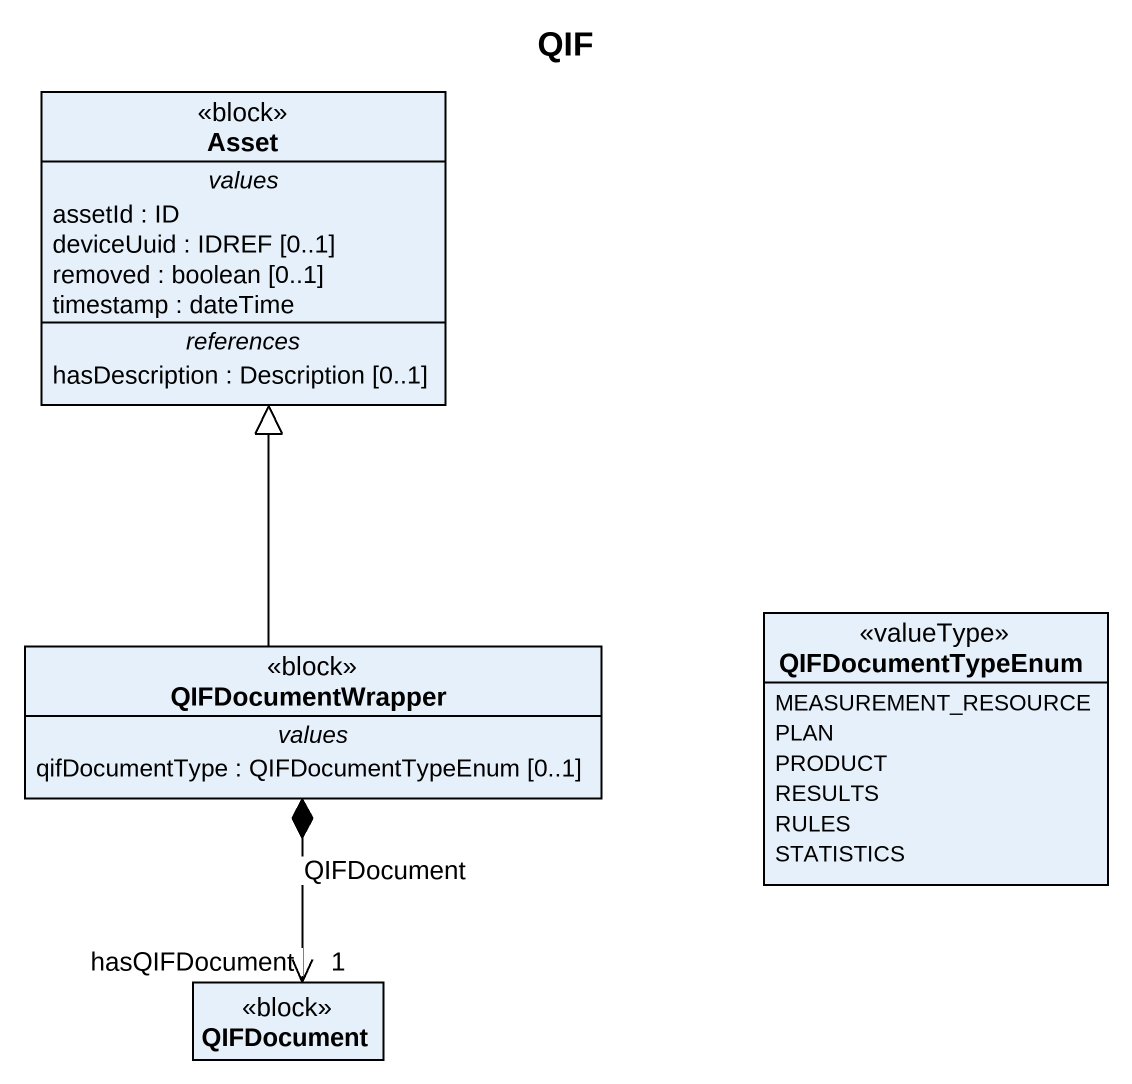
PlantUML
@startuml
title QIF
hide circle
hide empty members
class Asset <<block>> {
  -- values --
  assetId : ID
  deviceUuid : IDREF [0..1]
  removed : boolean [0..1]
  timestamp : dateTime
  -- references --
  hasDescription : Description [0..1]
}
class QIFDocumentWrapper <<block>> {
  -- values --
  qifDocumentType : QIFDocumentTypeEnum [0..1]
}
enum QIFDocumentTypeEnum <<valueType>> {
  MEASUREMENT_RESOURCE
  PLAN
  PRODUCT
  RESULTS
  RULES
  STATISTICS
}
class QIFDocument <<block>>
QIFDocumentWrapper -up-|> Asset
QIFDocumentWrapper *--> "hasQIFDocument\n1" QIFDocument : QIFDocument
@enduml
